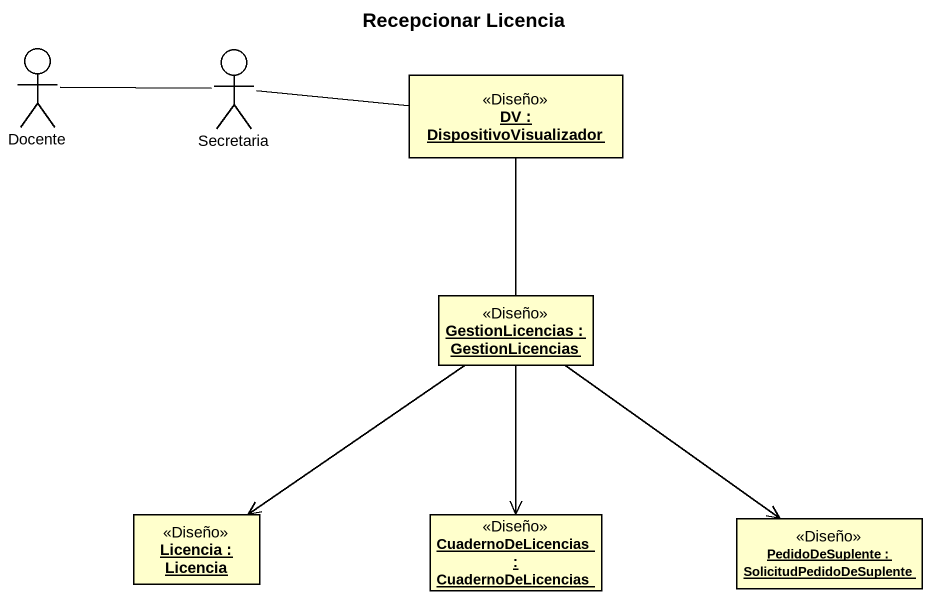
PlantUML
@startuml
title Recepcionar Licencia
allowmixing
hide circle
hide empty members
actor Docente
actor Secretaria
object "DV : DispositivoVisualizador" as DV <<Diseño>>
object "GestionLicencias : GestionLicencias" as GestionLicencias <<Diseño>>
object "Licencia : Licencia" as Licencia <<Diseño>>
object "CuadernoDeLicencias : CuadernoDeLicencias" as CuadernoDeLicencias <<Diseño>>
object "PedidoDeSuplente : SolicitudPedidoDeSuplente" as PedidoDeSuplente <<Diseño>>
Secretaria -left- Docente
Secretaria -right- DV
GestionLicencias -up- DV
GestionLicencias --> Licencia
GestionLicencias --> CuadernoDeLicencias
GestionLicencias --> PedidoDeSuplente
@enduml
